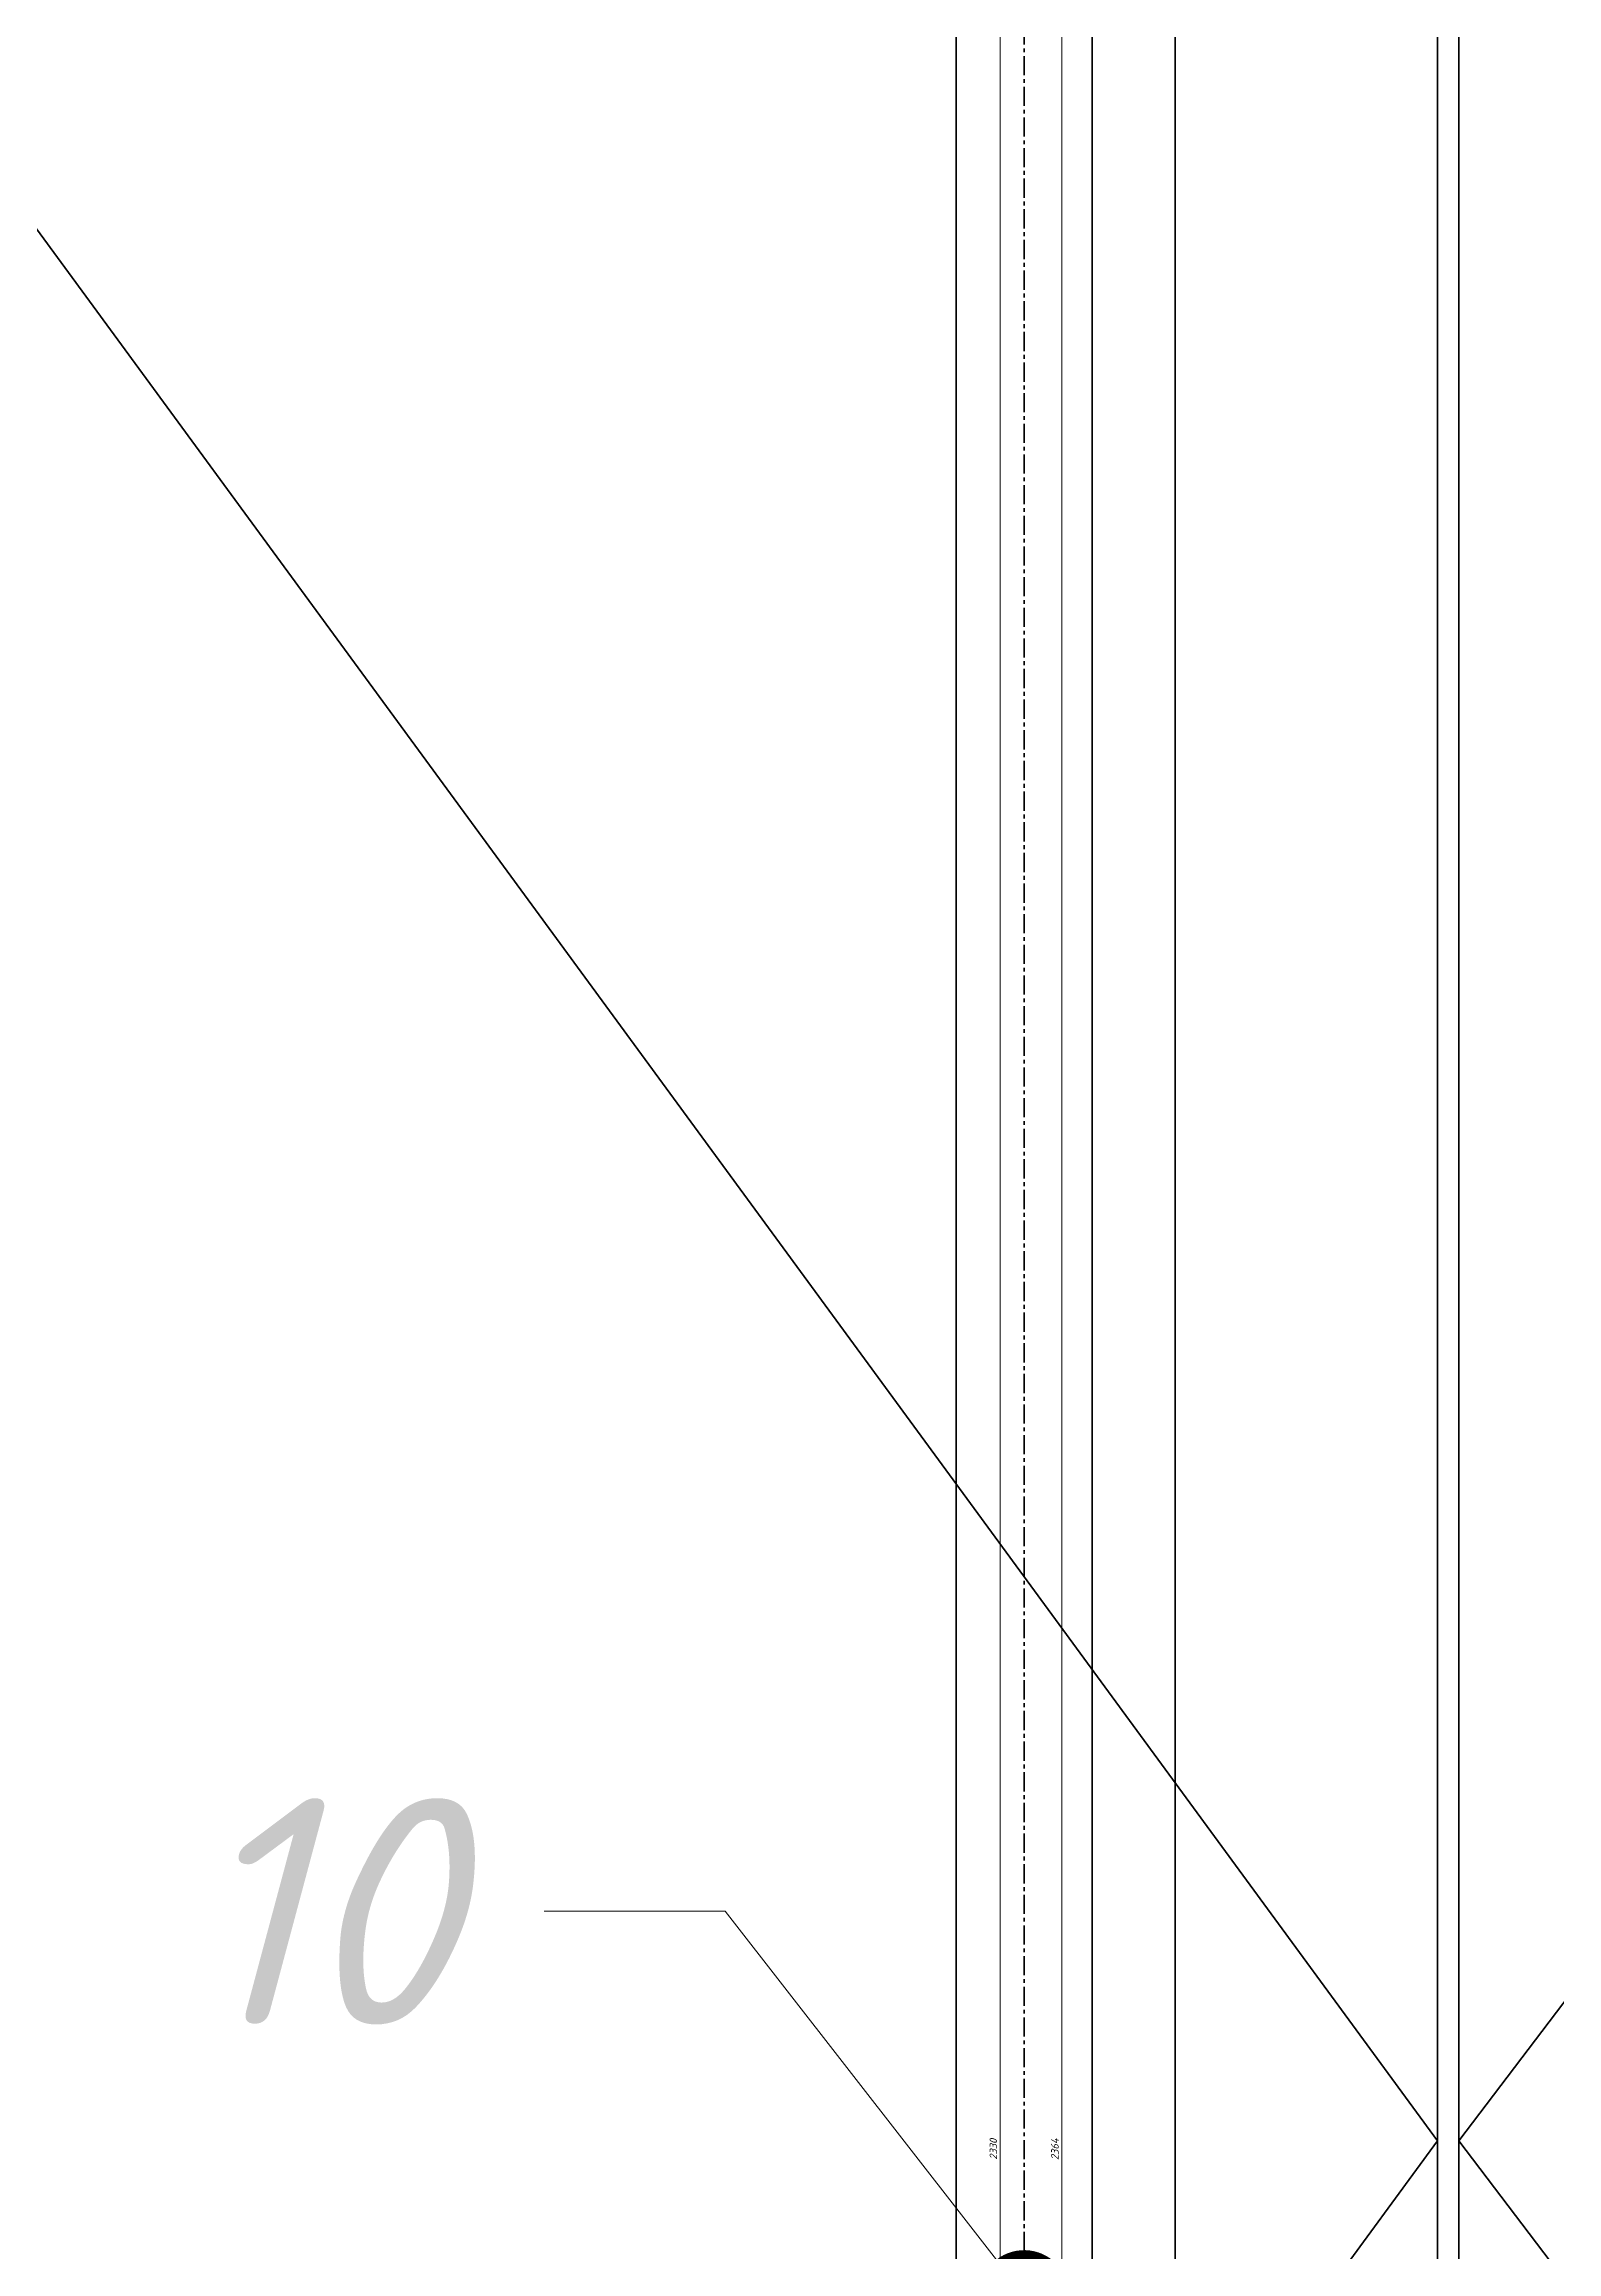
# Model space of a CAD drawing. Header units: millimetres. Extents: x -29692 to 34729, y -8412 to 43293.
# Drawn here: x -28990 to -28488, y 1339 to 2071 of the extents above; entities that cross this region are included whole.
import ezdxf
from ezdxf import colors
from ezdxf.entities.mleader import LeaderData, LeaderLine
from ezdxf.math import Vec2, Vec3

# ---------------------------------------------------------------- set-up
doc = ezdxf.new("R2010")
doc.units = ezdxf.units.MM
doc.linetypes.add('CENTER', pattern=[50.8, 31.75, -6.35, 6.35, -6.35])
doc.linetypes.add('CONTINU', pattern=[0])
doc.layers.get('Defpoints').update_dxf_attribs({"color": 4, "lineweight": 35})
for name, color, linetype, lineweight in [('_0_001_Профили', 150, 'Continuous', 35), ('_0_004_Текст_01', 7, 'Continuous', 18), ('Dim', 4, 'Continuous', 18)]:
    doc.layers.add(name, color=color, linetype=linetype, lineweight=lineweight)
doc.layers.add('Defpoints_2', color=4, linetype='Continuous', lineweight=35, plot=False)
doc.styles.add('_DZ_2.5', font='isocpeui.ttf', dxfattribs={"height": 2.5})
doc.dimstyles.new('_DZ_2.5', dxfattribs={"dimscale": 0, "dimtxt": 2.5, "dimasz": 1.5, "dimexe": 1, "dimexo": 1, "dimgap": 1, "dimtad": 1, "dimdec": 0, "dimzin": 1, "dimdsep": 46, "dimtxsty": '_DZ_2.5', "dimblk": 'ARCHTICK', "dimcen": 0.09, "dimclrd": 256, "dimclre": 256, "dimclrt": 256, "dimadec": 0, "dimazin": 0, "dimtfac": 1, "dimtdec": 0, "dimtofl": 0, "dimtmove": 1, "dimatfit": 2, "dimfxl": 1, "dimtfill": 1, "dimtfillclr": 256, "dimtolj": 1, "dimlwd": 9, "dimlwe": 5, "dimarcsym": 0})

# ---------------------------------------------------------------- blocks, each defined once
blk = doc.blocks.new('_Dot')
at = {"color": 0, "linetype": 'ByBlock', "lineweight": -2}
blk.add_line((-0.5, 0), (-1, 0), dxfattribs=at)
at = {"color": 0, "linetype": 'ByBlock', "const_width": 0.5}
blk.add_lwpolyline([(-0.25, 0, 1), (0.25, 0, 1)], format="xyb", close=True, dxfattribs=at)
blk = doc.blocks.new('_ArchTick')
at = {"color": 0, "linetype": 'ByBlock', "const_width": 0.15}
blk.add_lwpolyline([(-0.5, -0.5), (0.5, 0.5)], dxfattribs=at)
blk = doc.blocks.new('*D902')
at = {"layer": 'Defpoints', "color": 0, "linetype": 'Continuous', "ltscale": 5, "transparency": 16777216}
for p in [(22.5, 2347), (12.44, -17), (22.5, -17)]:
    blk.add_point(p, dxfattribs=at)
at = {"layer": 'Defpoints_2', "linetype": 'Continuous', "lineweight": 5, "ltscale": 5, "transparency": 16777216}
blk.add_line((21.5, 2347), (11.44, 2347), dxfattribs=at)
at = {"layer": 'Defpoints_2', "linetype": 'Continuous', "lineweight": 9, "ltscale": 5, "transparency": 16777216}
blk.add_line((12.44, 2347), (12.44, -17), dxfattribs=at)
at = {"layer": 'Defpoints_2', "linetype": 'CONTINU', "lineweight": 5, "ltscale": 5, "transparency": 16777216}
blk.add_line((21.5, -17), (11.44, -17), dxfattribs=at)
at = {"layer": 'Defpoints_2', "linetype": 'Continuous', "lineweight": 9, "ltscale": 5, "transparency": 16777216, "xscale": 1.5, "yscale": 1.5, "zscale": 1.5}
for p, rotation in [((12.44, 2347), 90), ((12.44, -17), 270)]:
    blk.add_blockref('_ArchTick', p, dxfattribs=dict(at, rotation=rotation))
at = {"layer": 'Defpoints_2', "linetype": 'Continuous', "ltscale": 5, "transparency": 16777216, "insert": (10.19, 1165), "char_height": 2.5, "attachment_point": 5, "rotation": 90, "style": '_DZ_2.5', "bg_fill": 3, "box_fill_scale": 1.1, "bg_fill_color": 256, "bg_fill_true_color": 13158600, "bg_fill_transparency": 0}
blk.add_mtext('\\A1;2364', dxfattribs=at)
blk = doc.blocks.new('*D901')
at = {"layer": 'Defpoints', "color": 0, "linetype": 'Continuous', "ltscale": 5, "transparency": 16777216}
for p in [(0, 2330), (0, 0), (-7.95, 0)]:
    blk.add_point(p, dxfattribs=at)
at = {"layer": 'Defpoints_2', "linetype": 'Continuous', "lineweight": 5, "ltscale": 5, "transparency": 16777216}
blk.add_line((-1, 2330), (-8.95, 2330), dxfattribs=at)
at = {"layer": 'Defpoints_2', "linetype": 'Continuous', "lineweight": 9, "ltscale": 5, "transparency": 16777216}
blk.add_line((-7.95, 2330), (-7.95, 0), dxfattribs=at)
at = {"layer": 'Defpoints_2', "linetype": 'CONTINU', "lineweight": 5, "ltscale": 5, "transparency": 16777216}
blk.add_line((-1, 0), (-8.95, 0), dxfattribs=at)
at = {"layer": 'Defpoints_2', "linetype": 'Continuous', "lineweight": 9, "ltscale": 5, "transparency": 16777216, "xscale": 1.5, "yscale": 1.5, "zscale": 1.5}
for p, rotation in [((-7.95, 2330), 90), ((-7.95, 0), 270)]:
    blk.add_blockref('_ArchTick', p, dxfattribs=dict(at, rotation=rotation))
at = {"layer": 'Defpoints_2', "linetype": 'Continuous', "ltscale": 5, "transparency": 16777216, "insert": (-10.2, 1165), "char_height": 2.5, "attachment_point": 5, "rotation": 90, "style": '_DZ_2.5', "bg_fill": 3, "box_fill_scale": 1.1, "bg_fill_color": 256, "bg_fill_true_color": 13158600, "bg_fill_transparency": 0}
blk.add_mtext('\\A1;2330', dxfattribs=at)
blk = doc.blocks.new('A$Cdc8cdd52')
at = {"layer": 'Defpoints'}
for p, q in [((907.5, 2448), (907.5, 1228)), ((900.5, 40), (900.5, 2416)), ((813.5, 2329), (813.5, 127)), ((907.5, 1228), (907.5, 8))]:
    blk.add_line(p, q, dxfattribs=at)
for points in [[(7, 8), (900.5, 1228), (7, 2448)], [(1833, 8), (907.5, 1228), (1833, 2448)]]:
    blk.add_lwpolyline(points, dxfattribs=at)
blk = doc.blocks.new('A$Ca18329d7')
at = {"layer": '_0_001_Профили', "color": 9, "linetype": 'CENTER', "ltscale": 0.2}
blk.add_line((0, -27), (0, 2357), dxfattribs=at)
at = {"layer": '_0_001_Профили', "color": 9, "linetype": 'Continuous', "ltscale": 5}
blk.add_lwpolyline([(-22.5, 2347), (22.5, 2347), (22.5, -17), (-22.5, -17)], close=True, dxfattribs=at)
at = {"layer": 'Defpoints_2', "linetype": 'Continuous', "ltscale": 5}
for base, p1, p2, picture, middle in [((12.44, -17), (22.5, 2347), (22.5, -17), '*D902', (10.19, 1165)), ((-7.95, 0), (0, 2330), (0, 0), '*D901', (-10.2, 1165))]:
    dim = blk.add_linear_dim(base=base, p1=p1, p2=p2, angle=90, dimstyle='_DZ_2.5', dxfattribs=at)
    dim.commit()
    dim.dimension.update_dxf_attribs({"geometry": picture, "text_midpoint": middle})

msp = doc.modelspace()

# ---------------------------------------------------------------- leaders
at = {"layer": '_0_004_Текст_01'}
ml = msp.add_multileader_mtext('Standard', dxfattribs=at)
ml.set_content('10', color=256, style='_DZ_2.5')
ml.set_leader_properties(color=256, linetype='ByLayer', lineweight=-1)
ml.set_arrow_properties(name='DOT')
ml.build(insert=Vec2(0, 0))
ml.multileader.update_dxf_attribs({"dogleg_length": 2, "arrow_head_size": 30, "scale": 30})
ctx = ml.context
ctx.base_point, ctx.scale, ctx.char_height, ctx.arrow_head_size, ctx.landing_gap_size, ctx.plane_origin = Vec3(-28959.466, 1452.227), 30, 75, 30, 30, Vec3(-28538.573, 1240.195)
ctx.text_align_type = 2
notes = []
notes.append((ctx, [(0, (1, 1, 0), (-28763.955, 1452.227), (-1, 0), 60, [(0, [(-28664.927, 1324.901)], 0, [])])]))
ctx.mtext.insert, ctx.mtext.alignment, ctx.mtext.flow_direction = Vec3(-28853.955, 1489.727), 3, 5
for ctx, leaders in notes:
    for number, flags, end, landing, length, lines in leaders:
        leader = LeaderData()
        leader.index, (leader.has_last_leader_line, leader.has_dogleg_vector, leader.attachment_direction) = number, flags
        leader.last_leader_point, leader.dogleg_vector, leader.dogleg_length = Vec3(end), Vec3(landing), length
        for number, points, colour, breaks in lines:
            line = LeaderLine()
            line.index, line.vertices, line.color, line.breaks = number, Vec3.list(points), colors.encode_raw_color(colour), breaks
            leader.lines.append(line)
        ctx.leaders.append(leader)

# ---------------------------------------------------------------- next in the draw order: block references
at = {"layer": 'Dim', "linetype": 'Continuous', "ltscale": 5}
msp.add_blockref('A$Ca18329d7', (-28664.927, 208.34), dxfattribs=at)

# ---------------------------------------------------------------- next in the draw order: block references
at = {"layer": 'Defpoints'}
msp.add_blockref('A$Cdc8cdd52', (-29428.427, 148.09), dxfattribs=at)

doc.saveas('drawing.dxf')
